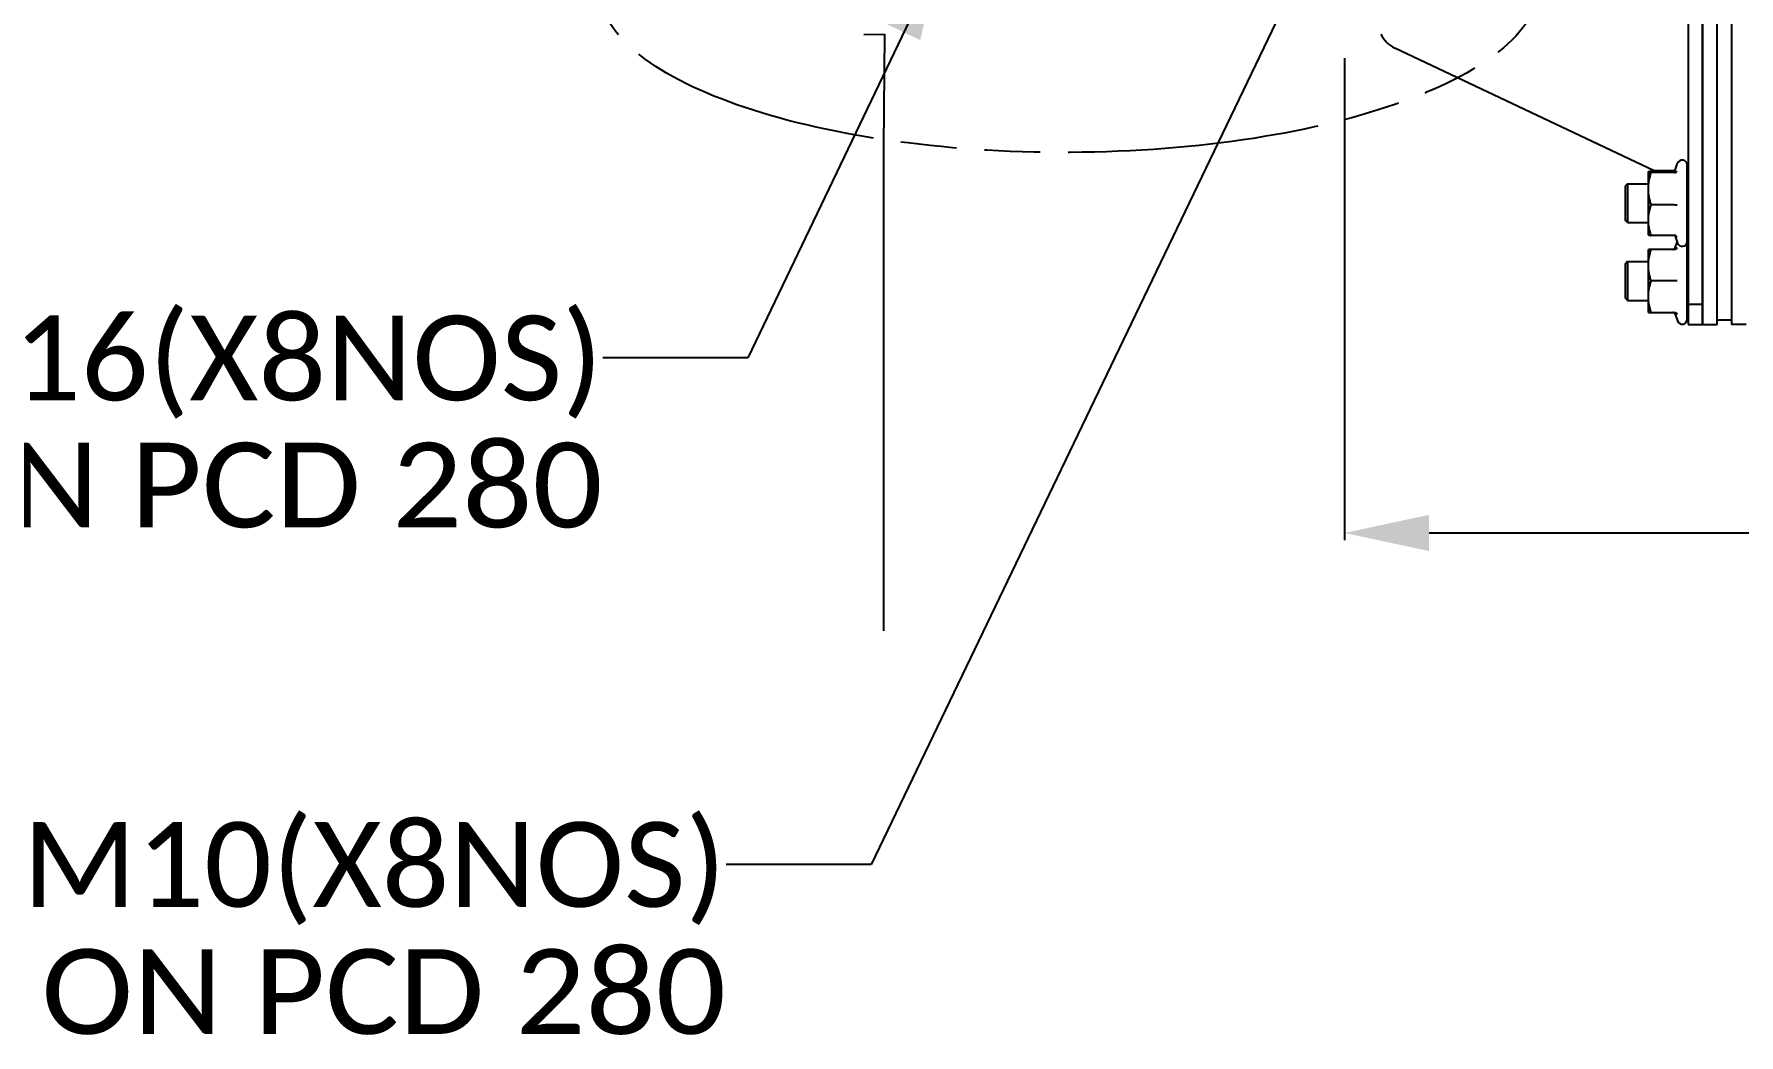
# Model space of a CAD drawing. Header units: millimetres. Extents: x 242 to 4341, y -255 to 3233.
# Drawn here: x 1210.1 to 1562.3, y 2369.8 to 2576.6 of the extents above; entities that cross this region are included whole.
import ezdxf
from ezdxf.enums import TextEntityAlignment as Align

# ---------------------------------------------------------------- set-up
doc = ezdxf.new("R2010")
doc.units = ezdxf.units.MM
doc.header["$LTSCALE"] = 115.5
doc.header["$PDMODE"] = 3
doc.header["$PDSIZE"] = 8
doc.linetypes.add('PHANTOM', pattern=[0.8, 0.45, -0.05, 0.1, -0.05, 0.1, -0.05])
doc.layers.get('0').update_dxf_attribs({"linetype": 'CONTINUOUS'})
doc.layers.get('Defpoints').update_dxf_attribs({"linetype": 'CONTINUOUS'})
doc.layers.add('02___PRT_ALL_AXES', color=7, linetype='CONTINUOUS')
doc.layers.add('DEFAULT_3', color=7, linetype='PHANTOM')
doc.styles.get("Standard").update_dxf_attribs({"font": 'calibri.ttf'})
doc.dimstyles.new('DIMSTYLE_1', dxfattribs={"dimtxt": 17.5, "dimasz": 17.5, "dimexe": 1.5, "dimexo": 1, "dimgap": 0.875, "dimtad": 1, "dimdec": 0, "dimdsep": 46, "dimtxsty": 'Standard', "dimblk": '_FILLED', "dimblk1": '_FILLED', "dimblk2": '_FILLED', "dimcen": 0.09, "dimazin": 2, "dimtp": 0.01, "dimtm": 0.01, "dimtfac": 1, "dimtdec": 0, "dimtofl": 0, "dimtmove": 0, "dimatfit": 3, "dimldrblk": '_FILLED', "dimfxl": 1, "dimtolj": 1, "dimarcsym": 0})
doc.dimstyles.get("Standard").update_dxf_attribs({"dimtxt": 17.5, "dimasz": 17.5, "dimexe": 1.5, "dimexo": 1, "dimtad": 1, "dimdsep": 46, "dimtxsty": 'Standard', "dimblk": '_FILLED', "dimblk1": '_FILLED', "dimblk2": '_FILLED', "dimcen": 0.09, "dimazin": 2, "dimtol": 1, "dimtp": 0.01, "dimtm": 0.01, "dimtfac": 1, "dimtofl": 0, "dimtmove": 0, "dimatfit": 3, "dimldrblk": '_FILLED', "dimfxl": 1, "dimtolj": 1, "dimarcsym": 0})

# ---------------------------------------------------------------- blocks, each defined once
blk = doc.blocks.new('_FILLED')
at = {"color": 0, "linetype": 'ByBlock'}
blk.add_solid([(0, 0), (-1, 0.214), (-1, -0.214)], dxfattribs=at)
blk = doc.blocks.new('*D337')
at = {"color": 0, "linetype": 'Continuous', "lineweight": -2}
for p, q in [((1480.75, 2571.57), (1480.75, 2472.02)), ((1746.68, 2516.65), (1746.68, 2472.02)), ((1498.25, 2473.52), (1729.18, 2473.52))]:
    blk.add_line(p, q, dxfattribs=at)
at = {"layer": 'Defpoints', "color": 0}
for p in [(1480.75, 2572.57), (1746.68, 2517.65), (1746.68, 2473.52)]:
    blk.add_point(p, dxfattribs=at)
at = {"color": 0, "linetype": 'ByBlock', "lineweight": -2, "xscale": 17.5, "yscale": 17.5, "zscale": 17.5, "rotation": 180}
blk.add_blockref('_FILLED', (1480.75, 2473.52), dxfattribs=at)
at = {"color": 0, "linetype": 'ByBlock', "lineweight": -2, "xscale": 17.5, "yscale": 17.5, "zscale": 17.5}
blk.add_blockref('_FILLED', (1746.68, 2473.52), dxfattribs=at)
at = {"color": 0, "insert": (1613.63, 2497.73), "char_height": 17.5, "attachment_point": 2, "line_spacing_factor": 0.9}
blk.add_mtext('\\A1;266', dxfattribs=at)

msp = doc.modelspace()

# ---------------------------------------------------------------- linework, layer by layer
at = {"color": 0, "linetype": 'Continuous'}
for p, q in [((1551.751, 2956.567), (1551.751, 2516.567)), ((1554.751, 2956.567), (1554.751, 2516.567)), ((1381.497, 2576.5), (1385.751, 2576.567)), ((1385.752, 2576.521), (1385.532, 2553.282)), ((1385.532, 2553.282), (1385.532, 2453.282)), ((1549.074, 2548.465), (1549.587, 2549.875)), ((1543.551, 2548.121), (1543.556, 2548.136)), ((1543.551, 2535.129), (1543.551, 2548.121)), ((1548.944, 2548.297), (1544.132, 2548.297)), ((1548.944, 2547.946), (1544.132, 2547.946)), ((1549.074, 2548.465), (1549.074, 2548.464)), ((1551.619, 2549.529), (1551.551, 2549.529)), ((1551.551, 2533.73), (1551.551, 2549.529)), ((1551.551, 2549.418), (1551.751, 2549.418)), ((1551.551, 2548.631), (1551.751, 2548.631)), ((1551.551, 2547.158), (1551.751, 2547.158)), ((1539.251, 2545.629), (1538.751, 2545.129)), ((1538.751, 2545.129), (1538.751, 2538.129)), ((1539.251, 2545.629), (1543.551, 2545.629)), ((1539.251, 2545.629), (1539.251, 2537.629)), ((1551.551, 2545.144), (1551.751, 2545.144)), ((1548.944, 2541.278), (1544.132, 2541.278)), ((1551.551, 2542.786), (1551.751, 2542.786)), ((1551.551, 2540.314), (1551.751, 2540.314)), ((1539.251, 2537.629), (1538.751, 2538.129)), ((1539.251, 2537.629), (1543.551, 2537.629)), ((1551.551, 2537.971), (1551.751, 2537.971)), ((1551.551, 2535.986), (1551.751, 2535.986)), ((1543.551, 2535.129), (1543.556, 2535.121)), ((1548.944, 2534.961), (1544.132, 2534.961)), ((1549.071, 2534.799), (1549.587, 2533.382)), ((1549.071, 2532.396), (1549.509, 2533.598)), ((1549.074, 2534.792), (1549.074, 2534.793)), ((1551.551, 2534.554), (1551.751, 2534.554)), ((1551.551, 2533.814), (1551.751, 2533.814)), ((1551.551, 2533.73), (1551.62, 2533.729)), ((1551.723, 2533.467), (1551.551, 2533.467)), ((1551.551, 2517.667), (1551.551, 2533.467)), ((1551.551, 2533.41), (1551.751, 2533.41)), ((1551.551, 2532.731), (1551.751, 2532.731)), ((1539.251, 2529.567), (1538.751, 2529.067)), ((1538.751, 2529.067), (1538.751, 2522.067)), ((1539.251, 2529.567), (1543.551, 2529.567)), ((1539.251, 2529.567), (1539.251, 2521.567)), ((1544.132, 2532.066), (1543.551, 2532.067)), ((1543.551, 2519.067), (1543.551, 2532.067)), ((1548.611, 2532.068), (1544.132, 2532.068)), ((1548.944, 2532.066), (1544.132, 2532.066)), ((1551.551, 2531.352), (1551.751, 2531.352)), ((1551.551, 2529.406), (1551.751, 2529.406)), ((1548.944, 2525.565), (1544.132, 2525.565)), ((1551.551, 2527.085), (1551.751, 2527.085)), ((1539.251, 2521.567), (1538.751, 2522.067)), ((1551.551, 2524.615), (1551.751, 2524.615)), ((1551.551, 2522.238), (1551.751, 2522.238)), ((1539.251, 2521.567), (1543.551, 2521.567)), ((1543.551, 2519.067), (1544.132, 2519.066)), ((1544.132, 2519.066), (1548.945, 2519.066)), ((1549.071, 2518.738), (1549.587, 2517.321)), ((1551.551, 2520.187), (1551.751, 2520.187)), ((1551.551, 2518.663), (1551.751, 2518.663)), ((1551.751, 2520.794), (1554.751, 2520.794)), ((1551.551, 2517.814), (1551.751, 2517.814)), ((1551.551, 2517.684), (1551.554, 2517.683)), ((1551.723, 2517.667), (1551.551, 2517.667))]:
    msp.add_line(p, q, dxfattribs=at)
for points in [[(1548.925, 2548.265), (1548.917, 2548.261), (1548.919, 2548.263), (1548.951, 2548.285)], [(1548.951, 2548.285), (1549.015, 2548.353), (1549.074, 2548.464)], [(1548.601, 2532.067), (1548.725, 2532.083), (1548.84, 2532.128), (1548.944, 2532.203), (1549.028, 2532.306), (1549.071, 2532.396)], [(1549.074, 2534.793), (1549.015, 2534.904), (1548.963, 2534.958)], [(1549.071, 2518.738), (1549.028, 2518.829), (1548.944, 2518.931), (1548.84, 2519.007), (1548.725, 2519.052), (1548.611, 2519.066)]]:
    msp.add_lwpolyline(points, dxfattribs=at)
for centre, radius, start, end in [((1550.539, 2549.529), 1.013, 0, 160), ((1548.944, 2548.797), 0.5, 269.98833, 272.20157), ((1550.751, 2545.82), 1, 0, 36.8699), ((1550.751, 2543.995), 1, 0, 36.8699), ((1550.268, 2545.683), 1.483, 4.12297, 5.31525), ((1550.203, 2545.678), 1.548, 359.9779, 4.10138), ((1550.751, 2542.28), 1, 0, 30.5617), ((1548.945, 2534.461), 0.5, 87.8284, 90.01137), ((1550.539, 2533.729), 1.013, 200, 0), ((1550.539, 2533.467), 1.013, 0, 7.46217), ((1550.751, 2530.026), 1, 0, 36.8699), ((1550.751, 2528.2), 1, 0, 36.8699), ((1550.31, 2529.928), 1.442, 1.68768, 3.92183), ((1550.263, 2529.926), 1.488, 359.99613, 1.69032), ((1550.751, 2526.458), 1, 0, 36.8699), ((1550.181, 2527.739), 1.565, 15.15495, 16.44744), ((1550.539, 2517.667), 1.013, 200, 0)]:
    msp.add_arc(centre, radius, start, end, dxfattribs=at)
for points, knots in [([(1544.132, 2547.946), (1544.052, 2547.959), (1543.909, 2547.984), (1543.747, 2548.02), (1543.645, 2548.053), (1543.592, 2548.075), (1543.551, 2548.101), (1543.551, 2548.121)], [0, 0, 0, 0, 0.3946841, 0.700616, 0.8153629, 0.9028723, 1, 1, 1, 1]), ([(1543.551, 2544.612), (1543.551, 2545.177), (1543.664, 2546.31), (1543.957, 2547.407), (1544.132, 2547.946)], [0, 0, 0, 0, 0.4984815, 1, 1, 1, 1]), ([(1543.556, 2548.136), (1543.561, 2548.144), (1543.579, 2548.16), (1543.638, 2548.19), (1543.751, 2548.223), (1543.924, 2548.261), (1544.058, 2548.284), (1544.132, 2548.297)], [0, 0, 0, 0, 0.0477851, 0.1176661, 0.3278155, 0.6261211, 1, 1, 1, 1]), ([(1548.944, 2547.946), (1549.057, 2547.946), (1549.278, 2548.017), (1549.424, 2548.193), (1549.465, 2548.288)], [0, 0, 0, 0, 0.5205069, 1, 1, 1, 1]), ([(1551.551, 2549.185), (1551.611, 2549.153), (1551.691, 2549.092), (1551.744, 2548.977), (1551.751, 2548.92), (1551.751, 2548.892)], [0, 0, 0, 0, 0.5413864, 0.7712771, 1, 1, 1, 1]), ([(1551.551, 2548.104), (1551.618, 2548.033), (1551.722, 2547.865), (1551.751, 2547.671), (1551.751, 2547.576)], [0, 0, 0, 0, 0.5049027, 1, 1, 1, 1]), ([(1551.551, 2546.388), (1551.608, 2546.305), (1551.696, 2546.12), (1551.736, 2545.92), (1551.745, 2545.82)], [0, 0, 0, 0, 0.4992808, 1, 1, 1, 1]), ([(1551.619, 2549.529), (1551.639, 2549.529), (1551.674, 2549.527), (1551.717, 2549.524), (1551.751, 2549.51), (1551.751, 2549.496)], [0, 0, 0, 0, 0.4219412, 0.7162234, 1, 1, 1, 1]), ([(1544.132, 2541.278), (1543.957, 2541.818), (1543.664, 2542.915), (1543.551, 2544.048), (1543.551, 2544.612)], [0, 0, 0, 0, 0.5015173, 1, 1, 1, 1]), ([(1551.551, 2544.207), (1551.656, 2544.022), (1551.737, 2543.739), (1551.751, 2543.455), (1551.751, 2543.383)], [0, 0, 0, 0, 0.7468261, 1, 1, 1, 1]), ([(1543.551, 2538.12), (1543.551, 2538.654), (1543.664, 2539.731), (1543.957, 2540.768), (1544.132, 2541.278)], [0, 0, 0, 0, 0.4977246, 1, 1, 1, 1]), ([(1548.944, 2541.279), (1549.052, 2541.279), (1549.225, 2541.274), (1549.399, 2541.268), (1549.465, 2541.26)], [0, 0, 0, 0, 0.6180399, 1, 1, 1, 1]), ([(1551.551, 2541.773), (1551.587, 2541.708), (1551.706, 2541.438), (1551.751, 2541.138), (1551.751, 2540.917)], [0, 0, 0, 0, 0.2510455, 1, 1, 1, 1]), ([(1551.551, 2539.325), (1551.586, 2539.263), (1551.704, 2539.01), (1551.751, 2538.728), (1551.751, 2538.521)], [0, 0, 0, 0, 0.2556202, 1, 1, 1, 1]), ([(1544.132, 2534.961), (1543.957, 2535.471), (1543.664, 2536.509), (1543.551, 2537.585), (1543.551, 2538.12)], [0, 0, 0, 0, 0.5022737, 1, 1, 1, 1]), ([(1551.551, 2537.103), (1551.619, 2537), (1551.718, 2536.781), (1551.751, 2536.543), (1551.751, 2536.429)], [0, 0, 0, 0, 0.517216, 1, 1, 1, 1]), ([(1543.556, 2535.121), (1543.56, 2535.113), (1543.579, 2535.097), (1543.638, 2535.067), (1543.75, 2535.034), (1543.924, 2534.996), (1544.058, 2534.973), (1544.132, 2534.961)], [0, 0, 0, 0, 0.0477552, 0.1175999, 0.3277317, 0.6260848, 1, 1, 1, 1]), ([(1549.465, 2532.418), (1549.424, 2532.32), (1549.28, 2532.141), (1549.057, 2532.066), (1548.944, 2532.066)], [0, 0, 0, 0, 0.4826761, 1, 1, 1, 1]), ([(1549.465, 2534.6), (1549.433, 2534.679), (1549.328, 2534.829), (1549.168, 2534.919), (1549.081, 2534.942)], [0, 0, 0, 0, 0.4879464, 1, 1, 1, 1]), ([(1551.551, 2535.323), (1551.615, 2535.252), (1551.713, 2535.102), (1551.751, 2534.926), (1551.751, 2534.845)], [0, 0, 0, 0, 0.5423989, 1, 1, 1, 1]), ([(1551.551, 2534.161), (1551.583, 2534.142), (1551.638, 2534.104), (1551.714, 2534.032), (1551.751, 2533.966), (1551.751, 2533.926)], [0, 0, 0, 0, 0.3480547, 0.6233729, 1, 1, 1, 1]), ([(1551.551, 2533.222), (1551.609, 2533.196), (1551.689, 2533.145), (1551.744, 2533.043), (1551.751, 2532.992), (1551.751, 2532.966)], [0, 0, 0, 0, 0.5545273, 0.7792088, 1, 1, 1, 1]), ([(1551.619, 2533.729), (1551.639, 2533.729), (1551.674, 2533.73), (1551.717, 2533.733), (1551.751, 2533.747), (1551.751, 2533.761)], [0, 0, 0, 0, 0.4219412, 0.7162234, 1, 1, 1, 1]), ([(1551.681, 2533.731), (1551.685, 2533.73), (1551.699, 2533.729), (1551.713, 2533.729), (1551.723, 2533.729)], [0, 0, 0, 0, 0.2942919, 1, 1, 1, 1]), ([(1543.551, 2528.815), (1543.551, 2529.365), (1543.664, 2530.472), (1543.957, 2531.54), (1544.132, 2532.066)], [0, 0, 0, 0, 0.4981355, 1, 1, 1, 1]), ([(1544.132, 2525.565), (1543.957, 2526.09), (1543.664, 2527.159), (1543.551, 2528.265), (1543.551, 2528.815)], [0, 0, 0, 0, 0.5018631, 1, 1, 1, 1]), ([(1551.551, 2532.245), (1551.617, 2532.18), (1551.722, 2532.023), (1551.751, 2531.838), (1551.751, 2531.749)], [0, 0, 0, 0, 0.5074707, 1, 1, 1, 1]), ([(1551.551, 2530.614), (1551.611, 2530.528), (1551.704, 2530.338), (1551.741, 2530.13), (1551.748, 2530.026)], [0, 0, 0, 0, 0.4993717, 1, 1, 1, 1]), ([(1543.551, 2522.315), (1543.551, 2522.865), (1543.664, 2523.971), (1543.957, 2525.039), (1544.132, 2525.565)], [0, 0, 0, 0, 0.4981302, 1, 1, 1, 1]), ([(1549.465, 2525.565), (1549.439, 2525.565), (1549.265, 2525.565), (1549.091, 2525.565), (1548.944, 2525.565)], [0, 0, 0, 0, 0.1542619, 1, 1, 1, 1]), ([(1551.551, 2526.077), (1551.587, 2526.012), (1551.706, 2525.742), (1551.751, 2525.442), (1551.751, 2525.221)], [0, 0, 0, 0, 0.2506209, 1, 1, 1, 1]), ([(1551.691, 2528.148), (1551.722, 2528.034), (1551.747, 2527.875), (1551.751, 2527.717), (1551.751, 2527.677)], [0, 0, 0, 0, 0.7482755, 1, 1, 1, 1]), ([(1544.132, 2519.066), (1543.957, 2519.591), (1543.664, 2520.66), (1543.551, 2521.765), (1543.551, 2522.315)], [0, 0, 0, 0, 0.5018684, 1, 1, 1, 1]), ([(1551.551, 2523.616), (1551.586, 2523.553), (1551.704, 2523.296), (1551.751, 2523.009), (1551.751, 2522.799)], [0, 0, 0, 0, 0.2547284, 1, 1, 1, 1]), ([(1548.945, 2519.066), (1549.058, 2519.066), (1549.28, 2518.99), (1549.425, 2518.811), (1549.465, 2518.714)], [0, 0, 0, 0, 0.5172663, 1, 1, 1, 1]), ([(1551.551, 2521.346), (1551.573, 2521.311), (1551.652, 2521.174), (1551.704, 2521.021), (1551.726, 2520.906)], [0, 0, 0, 0, 0.2583326, 1, 1, 1, 1]), ([(1551.551, 2519.489), (1551.616, 2519.413), (1551.715, 2519.251), (1551.751, 2519.065), (1551.751, 2518.979)], [0, 0, 0, 0, 0.5369672, 1, 1, 1, 1]), ([(1551.551, 2518.227), (1551.609, 2518.188), (1551.699, 2518.113), (1551.751, 2518), (1551.751, 2517.954)], [0, 0, 0, 0, 0.602919, 1, 1, 1, 1]), ([(1551.554, 2517.683), (1551.589, 2517.679), (1551.645, 2517.673), (1551.701, 2517.667), (1551.723, 2517.667)], [0, 0, 0, 0, 0.6210618, 1, 1, 1, 1])]:
    msp.add_open_spline(points, degree=3, knots=knots, dxfattribs=at)
for points in [[(1549.081, 2534.942), (1549.043, 2534.953), (1549.003, 2534.959), (1548.963, 2534.96)], [(1551.551, 2528.488), (1551.607, 2528.392), (1551.65, 2528.289), (1551.682, 2528.182)]]:
    msp.add_open_spline(points, degree=3, dxfattribs=at)
at = {"layer": '02___PRT_ALL_AXES', "color": 0, "linetype": 'Continuous'}
for p, q in [((1554.751, 2516.567), (1554.751, 2956.567)), ((1557.751, 2516.567), (1557.751, 2956.567)), ((1560.751, 2956.572), (1560.751, 2516.563)), ((1544.762, 2548.297), (1491.184, 2573.662)), ((1551.751, 2516.567), (1557.751, 2516.567)), ((1557.751, 2517.567), (1560.751, 2517.567)), ((1563.751, 2516.563), (1560.751, 2516.563))]:
    msp.add_line(p, q, dxfattribs=at)
msp.add_arc((1493.751, 2579.085), 6, 204.8311, 244.66559, dxfattribs=at)
at = {"layer": 'DEFAULT_3', "color": 0, "linetype": 'PHANTOM'}
msp.add_ellipse((1423.935, 2586.85), major_axis=(-97.277, -0.461), ratio=0.3569747, dxfattribs=at)

# ---------------------------------------------------------------- texts
at = {"color": 0, "linetype": 'Continuous'}
for s, width, p, p2 in [('5/8"-11 UNC/M16(X8NOS)', 1.000854, (1028.938, 2500.913), (1327.528, 2500.913)), ('ON PCD 280', 1.037345, (1186.098, 2474.663), (1327.528, 2474.663)), ('3/8"-16 UNC/M10(X8NOS)', 1.000854, (1054.411, 2396.283), (1353, 2396.283)), ('ON PCD 280', 1.037345, (1211.57, 2370.033), (1353, 2370.033))]:
    msp.add_text(s, height=17.5, dxfattribs=dict(at, width=width)).set_placement(p, p2, align=Align.FIT)

# ---------------------------------------------------------------- dimensions: what is measured, and where the dimension line sits
dim = msp.add_linear_dim(base=(1746.681, 2473.523), p1=(1480.751, 2572.567), p2=(1746.681, 2517.647), dimstyle='DIMSTYLE_1', dxfattribs=at)
dim.commit()
dim.dimension.update_dxf_attribs({"geometry": '*D337', "text_midpoint": (1613.632, 2473.523), "dimtype": 160})

# ---------------------------------------------------------------- leaders
for points in [[(1475.494, 2597.565), (1383, 2405.033), (1353, 2405.033)], [(1397.291, 2592.724), (1357.528, 2509.663), (1327.528, 2509.663)]]:
    msp.add_leader(points, dimstyle='Standard', override={"dimtad": 0}, dxfattribs=at)

doc.saveas('drawing.dxf')
